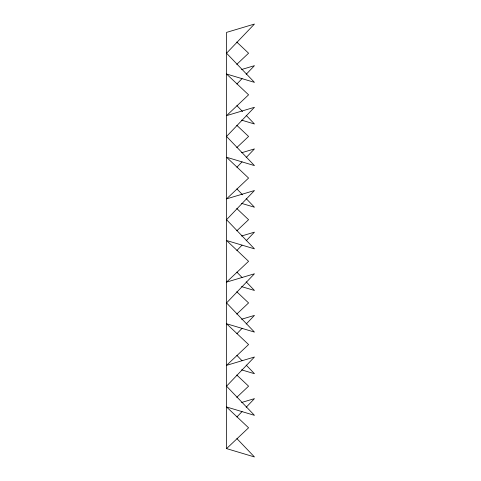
<?xml version="1.0" encoding="UTF-8"?>
<svg xmlns="http://www.w3.org/2000/svg" width="481" height="481" viewBox="0 0 481 481"><rect width="100%" height="100%" fill="white"/><g stroke="black" fill="none" stroke-linecap="round" stroke-linejoin="round"><path stroke-width="0.72" d="M236.886 84.031L242.051 78.631M246.182 74.308L254.449 65.669L241.57 69.523M236.886 167.268L242.051 161.869M246.182 157.552L254.449 148.912L241.57 152.766M236.886 250.511L242.051 245.112M246.182 240.795L254.449 232.155L241.57 236.009M236.886 333.754L242.051 328.355M246.182 324.038L254.449 315.398L241.57 319.246M236.886 416.997L242.051 411.598M246.182 407.281L254.449 398.641L241.57 402.489M236.76 64.37L248.581 53.205L236.76 42.039M236.76 147.613L248.581 136.448L236.76 125.282M236.76 230.856L248.581 219.691L236.76 208.526M236.76 314.099L248.581 302.934L236.76 291.763M236.76 397.342L248.581 386.171L236.76 375.006M226.551 448.605L248.581 427.795L226.551 406.986L254.449 415.331L226.551 386.171L254.449 357.016L226.551 365.362L248.581 344.552L226.551 323.743L254.449 332.088L226.551 302.934L254.449 273.779L226.551 282.119L248.581 261.309L226.551 240.5L254.449 248.845L226.551 219.691L254.449 190.536L226.551 198.881L248.581 178.066L226.551 157.257L254.449 165.602L226.551 136.448L254.449 107.293L226.551 115.638L248.581 94.829L226.551 74.014L254.449 82.359L226.551 53.205L254.449 24.05L226.551 32.395L226.551 448.605L254.449 456.95L236.886 438.594M241.57 120.13L254.449 123.984L246.182 115.344M241.57 203.373L254.449 207.221L246.182 198.587M241.57 286.616L254.449 290.464L246.182 281.83M241.57 369.859L254.449 373.707L246.182 365.067M236.886 105.628L242.568 111.562M236.886 188.865L242.568 194.805M236.886 272.108L242.051 277.507M236.886 355.351L242.051 360.75"/></g></svg>
